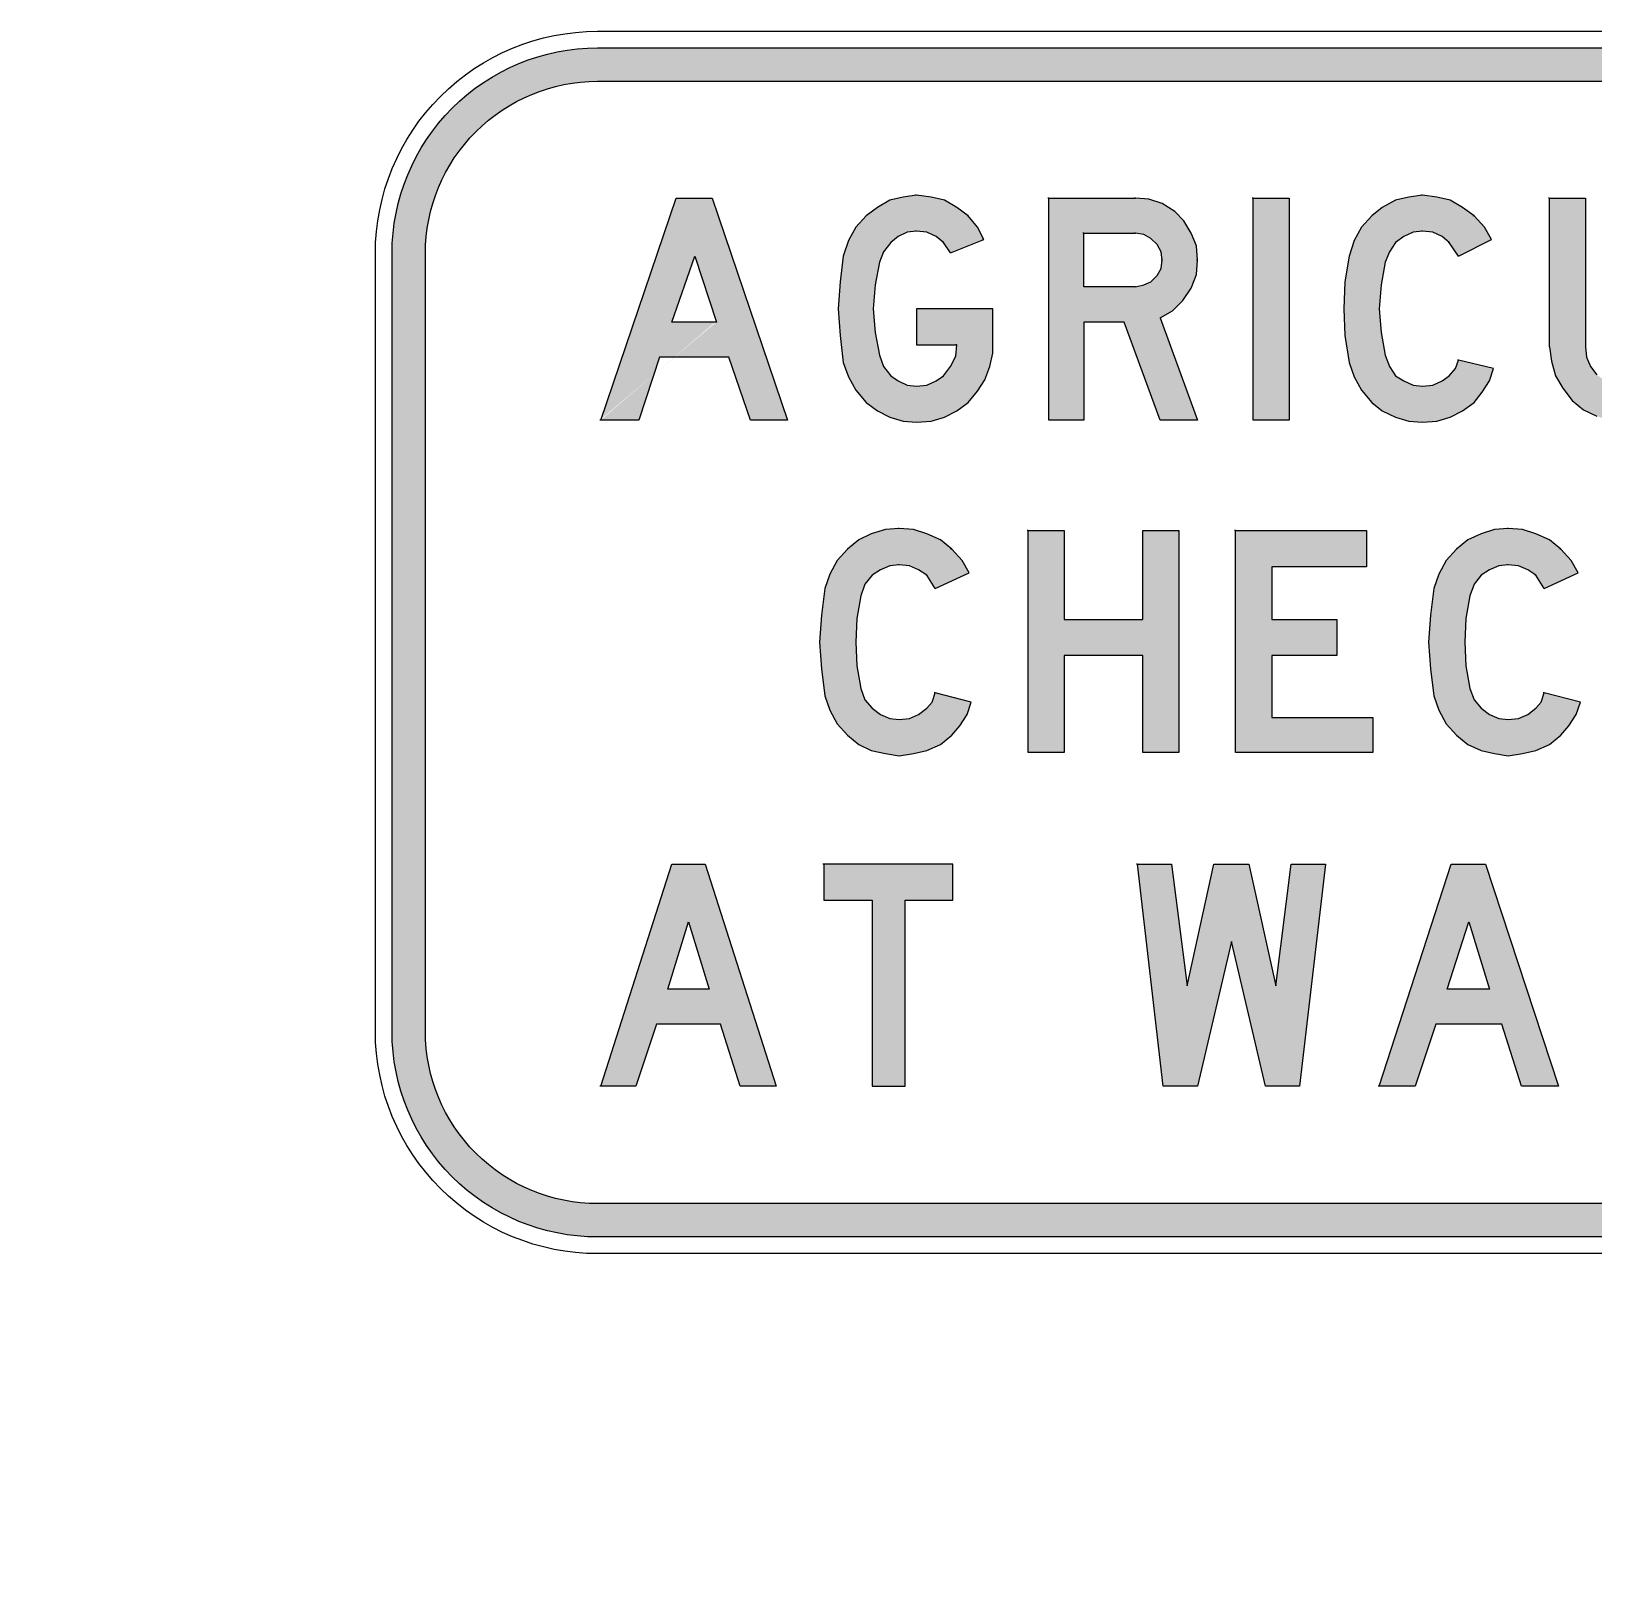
# Model space of a CAD drawing. Extents: x 157 to 297, y 154 to 223.
# Drawn here: x 156.6 to 226.9, y 153.6 to 223.2 of the extents above; entities that cross this region are included whole.
import ezdxf

# ---------------------------------------------------------------- set-up
doc = ezdxf.new("R2010")
doc.units = 0
doc.header["$MEASUREMENT"] = 0
doc.linetypes.add('CENTERX2', pattern=[101.6, 63.5, -12.7, 12.7, -12.7])
doc.layers.get('0').update_dxf_attribs({"linetype": 'CONTINUOUS'})
doc.layers.add('L35', color=3, linetype='CONTINUOUS')
doc.layers.add('T25', color=1, linetype='CONTINUOUS')

msp = doc.modelspace()

# ---------------------------------------------------------------- hatches: boundary and pattern name
at = {"layer": 'T25', "linetype": 'CENTERX2'}
h = msp.add_hatch(color=256, dxfattribs=at)
edge = h.paths.add_edge_path()
edge.add_line((172.787, 178.159), (172.787, 213.159))
edge.add_arc((182.037, 213.159), 9.25, 90, 180, ccw=False)
edge.add_line((182.037, 222.409), (287.037, 222.409))
edge.add_arc((287.037, 213.159), 9.25, 0, 90, ccw=False)
edge.add_line((296.287, 213.159), (296.287, 178.159))
edge.add_arc((287.037, 178.159), 9.25, -90, 0, ccw=False)
edge.add_line((287.037, 168.909), (182.037, 168.909))
edge.add_arc((182.037, 178.159), 9.25, 180, 270, ccw=False)
edge = h.paths.add_edge_path(flags=16)
edge.add_line((174.287, 178.159), (174.287, 213.159))
edge.add_arc((182.037, 213.159), 7.75, 90, 180, ccw=False)
edge.add_line((182.037, 220.909), (287.037, 220.909))
edge.add_arc((287.037, 213.159), 7.75, 0, 90, ccw=False)
edge.add_line((294.787, 213.159), (294.787, 178.159))
edge.add_arc((287.037, 178.159), 7.75, -90, 0, ccw=False)
edge.add_line((287.037, 170.409), (182.037, 170.409))
edge.add_arc((182.037, 178.159), 7.75, 180, 270, ccw=False)
h = msp.add_hatch(color=256, dxfattribs=at)
h.paths.add_polyline_path([(186.406, 213.047), (187.382, 210.074), (185.384, 210.074)], flags=16)
h.paths.add_polyline_path([(183.898, 205.661), (182.179, 205.661), (185.57, 215.648), (187.196, 215.648), (190.587, 205.661), (188.915, 205.661), (187.939, 208.494), (184.827, 208.494)])
edge = h.paths.add_edge_path()
edge.add_line((187.382, 210.074), (187.335, 210.074))
edge.add_line((182.179, 205.661), (182.133, 205.661))
h.paths.add_polyline_path([(156.55, 207.179), (156.55, 214.139), (161.05, 214.139), (161.05, 207.179)], flags=9)
h.paths.add_polyline_path([(175.725, 158.122), (178.425, 158.122), (178.425, 153.622), (175.725, 153.622)], flags=9)
msp.add_hatch(color=256, dxfattribs=at).paths.add_polyline_path([(194.535, 209.609), (194.442, 210.677), (194.535, 211.746), (194.721, 212.768), (194.907, 213.232), (195.232, 213.65), (195.557, 213.929), (195.975, 214.115), (196.394, 214.161), (196.858, 214.115), (197.276, 213.929), (197.601, 213.65), (197.926, 213.186), (199.413, 213.79), (199.134, 214.347), (198.716, 214.858), (198.205, 215.23), (197.648, 215.555), (197.044, 215.694), (196.394, 215.787), (195.79, 215.694), (195.186, 215.555), (194.628, 215.23), (194.117, 214.858), (193.653, 214.347), (193.328, 213.743), (193.095, 213.047), (192.956, 211.885), (192.863, 210.677), (192.956, 209.47), (193.095, 208.262), (193.328, 207.612), (193.653, 207.008), (194.117, 206.45), (194.628, 206.079), (195.186, 205.8), (195.79, 205.614), (196.394, 205.568), (197.044, 205.614), (197.648, 205.8), (198.205, 206.079), (198.716, 206.45), (199.134, 206.961), (199.459, 207.472), (199.692, 208.076), (199.831, 208.68), (199.831, 210.677), (196.394, 210.677), (196.394, 209.052), (198.205, 209.052), (198.159, 208.541), (197.926, 208.076), (197.601, 207.658), (197.276, 207.426), (196.858, 207.24), (196.394, 207.194), (195.975, 207.24), (195.557, 207.426), (195.232, 207.658), (194.907, 208.076), (194.721, 208.587)])
h = msp.add_hatch(color=256, dxfattribs=at)
h.paths.add_polyline_path([(208.378, 211.049), (208.75, 211.607), (208.982, 212.21), (209.029, 212.861), (208.982, 213.511), (208.75, 214.069), (208.425, 214.626), (208.007, 215.044), (207.449, 215.416), (206.845, 215.601), (206.241, 215.648), (206.195, 215.648), (202.339, 215.648), (202.339, 205.661), (203.919, 205.661), (203.919, 210.074), (205.731, 210.074), (207.356, 205.661), (209.029, 205.661), (207.356, 210.259), (207.914, 210.585)])
h.paths.add_polyline_path([(203.919, 211.653), (203.919, 214.069), (206.241, 214.069), (206.613, 214.022), (206.938, 213.836), (207.217, 213.558), (207.403, 213.232), (207.449, 212.861), (207.403, 212.489), (207.217, 212.164), (206.938, 211.885), (206.613, 211.746), (206.241, 211.653)], flags=16)
h = msp.add_hatch(color=256, dxfattribs=at)
h.paths.add_polyline_path([(213.163, 215.648), (211.537, 215.648), (211.537, 205.661), (213.163, 205.661)])
h.paths.add_polyline_path([(217.297, 211.746), (217.483, 212.768), (217.669, 213.232), (217.948, 213.65), (218.319, 213.929), (218.737, 214.115), (219.155, 214.161), (219.62, 214.115), (220.038, 213.929), (220.363, 213.65), (220.781, 213.047), (222.268, 213.79), (221.943, 214.347), (221.478, 214.858), (220.967, 215.23), (220.41, 215.555), (219.806, 215.694), (219.155, 215.787), (218.551, 215.694), (217.948, 215.555), (217.344, 215.23), (216.879, 214.858), (216.415, 214.347), (216.089, 213.743), (215.857, 213.047), (215.671, 211.885), (215.625, 210.677), (215.671, 209.47), (215.857, 208.262), (216.089, 207.612), (216.415, 207.008), (216.879, 206.45), (217.344, 206.079), (217.948, 205.8), (218.551, 205.614), (219.155, 205.568), (219.806, 205.614), (220.41, 205.8), (220.967, 206.079), (221.478, 206.45), (221.85, 206.915), (222.175, 207.426), (222.361, 207.983), (220.781, 208.355), (220.642, 207.983), (220.363, 207.658), (220.038, 207.426), (219.62, 207.24), (219.155, 207.194), (218.737, 207.24), (218.319, 207.426), (217.948, 207.658), (217.669, 208.076), (217.483, 208.587), (217.297, 209.609), (217.204, 210.677)])
h.paths.add_polyline_path([(226.495, 215.648), (224.869, 215.648), (224.869, 208.959), (224.962, 208.308), (225.148, 207.658), (225.473, 207.101), (225.891, 206.543), (226.402, 206.125), (227.006, 205.846), (227.61, 205.614), (228.307, 205.568), (228.957, 205.614), (229.607, 205.846), (230.211, 206.125), (230.722, 206.543), (231.14, 207.101), (231.465, 207.658), (231.651, 208.308), (231.698, 208.959), (231.698, 215.648), (230.118, 215.648), (230.118, 208.959), (230.025, 208.494), (229.84, 208.076), (229.561, 207.705), (229.189, 207.426), (228.771, 207.24), (228.307, 207.194), (227.842, 207.24), (227.378, 207.426), (227.006, 207.705), (226.727, 208.076), (226.541, 208.494), (226.495, 208.959)])
h = msp.add_hatch(color=256, dxfattribs=at)
h.paths.add_polyline_path([(193.699, 196.742), (193.885, 197.764), (194.071, 198.275), (194.396, 198.693), (194.768, 198.925), (195.186, 199.111), (195.604, 199.157), (196.068, 199.111), (196.486, 198.925), (196.858, 198.693), (197.23, 198.089), (198.763, 198.786), (198.437, 199.343), (197.973, 199.854), (197.462, 200.272), (196.858, 200.551), (196.254, 200.737), (195.604, 200.783), (195, 200.737), (194.35, 200.551), (193.792, 200.272), (193.281, 199.854), (192.817, 199.343), (192.491, 198.739), (192.259, 198.089), (192.12, 196.881), (192.027, 195.673), (192.12, 194.465), (192.259, 193.258), (192.491, 192.607), (192.817, 192.003), (193.281, 191.492), (193.792, 191.074), (194.35, 190.796), (195, 190.656), (195.604, 190.563), (196.254, 190.656), (196.858, 190.796), (197.462, 191.074), (197.973, 191.492), (198.345, 191.911), (198.67, 192.422), (198.856, 192.979), (197.23, 193.397), (197.09, 192.979), (196.858, 192.7), (196.486, 192.422), (196.068, 192.236), (195.604, 192.189), (195.186, 192.236), (194.768, 192.422), (194.396, 192.7), (194.071, 193.072), (193.885, 193.583), (193.699, 194.605), (193.653, 195.673)])
h.paths.add_polyline_path([(208.193, 200.69), (206.567, 200.69), (206.567, 196.695), (203.036, 196.695), (203.036, 200.69), (201.41, 200.69), (201.41, 190.703), (203.036, 190.703), (203.036, 195.069), (206.567, 195.069), (206.567, 190.703), (208.193, 190.703)])
h.paths.add_polyline_path([(215.3, 196.695), (212.373, 196.695), (212.373, 199.064), (216.647, 199.064), (216.647, 200.69), (210.747, 200.69), (210.747, 190.703), (216.926, 190.703), (216.926, 192.282), (212.373, 192.282), (212.373, 195.069), (215.3, 195.069)])
h.paths.add_polyline_path([(221.106, 196.742), (221.292, 197.764), (221.478, 198.275), (221.803, 198.693), (222.175, 198.925), (222.593, 199.111), (223.011, 199.157), (223.475, 199.111), (223.894, 198.925), (224.265, 198.693), (224.637, 198.089), (226.17, 198.786), (225.845, 199.343), (225.38, 199.854), (224.869, 200.272), (224.265, 200.551), (223.661, 200.737), (223.011, 200.783), (222.407, 200.737), (221.803, 200.551), (221.199, 200.272), (220.688, 199.854), (220.224, 199.343), (219.899, 198.739), (219.666, 198.089), (219.527, 196.881), (219.434, 195.673), (219.527, 194.465), (219.666, 193.258), (219.899, 192.607), (220.224, 192.003), (220.688, 191.492), (221.199, 191.074), (221.803, 190.796), (222.407, 190.656), (223.011, 190.563), (223.661, 190.656), (224.265, 190.796), (224.869, 191.074), (225.38, 191.492), (225.752, 191.911), (226.077, 192.422), (226.263, 192.979), (224.637, 193.397), (224.497, 192.979), (224.265, 192.7), (223.894, 192.422), (223.475, 192.236), (223.011, 192.189), (222.593, 192.236), (222.175, 192.422), (221.803, 192.7), (221.478, 193.072), (221.292, 193.583), (221.106, 194.605), (221.06, 195.673)])
h.paths.add_polyline_path([(232.487, 196.695), (235.507, 200.69), (233.509, 200.69), (230.443, 196.695), (230.443, 200.69), (228.818, 200.69), (228.818, 190.703), (230.443, 190.703), (230.443, 193.862), (231.465, 195.255), (234.02, 190.703), (235.832, 190.703)])
h.paths.add_polyline_path([(244.565, 196.138), (244.89, 196.649), (245.076, 197.253), (245.169, 197.857), (245.076, 198.507), (244.89, 199.111), (244.565, 199.622), (244.101, 200.086), (243.543, 200.411), (242.939, 200.597), (242.335, 200.69), (242.289, 200.69), (238.34, 200.69), (238.34, 190.703), (239.966, 190.703), (239.966, 195.069), (242.335, 195.069), (242.939, 195.162), (243.543, 195.348), (244.101, 195.673)])
h.paths.add_polyline_path([(239.966, 196.695), (239.966, 199.064), (242.335, 199.064), (242.707, 199.018), (243.032, 198.832), (243.311, 198.6), (243.497, 198.228), (243.543, 197.857), (243.497, 197.485), (243.311, 197.16), (243.032, 196.881), (242.707, 196.742), (242.335, 196.695)], flags=16)
h = msp.add_hatch(color=256, dxfattribs=at)
h.paths.add_polyline_path([(186.871, 185.686), (185.384, 185.686), (182.179, 175.699), (183.758, 175.699), (184.687, 178.486), (187.567, 178.486), (188.45, 175.699), (190.076, 175.699)])
h.paths.add_polyline_path([(185.198, 180.065), (186.127, 183.085), (187.056, 180.065), (187.01, 180.065)], flags=16)
h.paths.add_polyline_path([(198.019, 185.686), (192.213, 185.686), (192.213, 184.06), (194.396, 184.06), (194.396, 175.699), (195.883, 175.699), (195.883, 184.06), (198.019, 184.06)])
h.paths.add_polyline_path([(210.562, 182.202), (212.095, 175.699), (213.627, 175.699), (214.789, 185.686), (213.256, 185.686), (212.559, 180.204), (211.351, 185.686), (209.772, 185.686), (208.564, 180.204), (207.867, 185.686), (206.334, 185.686), (207.496, 175.699), (209.029, 175.699)])
h.paths.add_polyline_path([(221.989, 185.686), (220.456, 185.686), (217.204, 175.699), (218.83, 175.699), (219.759, 178.486), (222.732, 178.486), (223.615, 175.699), (225.287, 175.699)])
h.paths.add_polyline_path([(220.27, 180.065), (221.246, 183.085), (222.175, 180.065), (222.128, 180.065)], flags=16)

# ---------------------------------------------------------------- linework, layer by layer
at = {"color": 1}
for p, q in [((182.179, 205.661), (185.57, 215.648)), ((185.57, 215.648), (187.196, 215.648)), ((187.196, 215.648), (190.587, 205.661)), ((194.628, 215.23), (194.117, 214.858)), ((195.186, 215.555), (194.628, 215.23)), ((195.79, 215.694), (195.186, 215.555)), ((196.394, 215.787), (195.79, 215.694)), ((196.394, 215.787), (196.347, 215.787)), ((197.044, 215.694), (196.394, 215.787)), ((197.648, 215.555), (197.044, 215.694)), ((198.205, 215.23), (197.648, 215.555)), ((198.716, 214.858), (198.205, 215.23)), ((202.339, 215.648), (202.293, 215.648)), ((202.339, 215.648), (206.241, 215.648)), ((202.339, 205.661), (202.339, 215.648)), ((206.241, 215.648), (206.195, 215.648)), ((206.241, 215.648), (206.195, 215.648)), ((206.845, 215.601), (206.241, 215.648)), ((207.449, 215.416), (206.845, 215.601)), ((208.007, 215.044), (207.449, 215.416)), ((211.537, 215.648), (211.491, 215.648)), ((211.537, 215.648), (213.163, 215.648)), ((211.537, 205.661), (211.537, 215.648)), ((213.163, 215.648), (213.163, 205.661)), ((217.344, 215.23), (216.879, 214.858)), ((217.948, 215.555), (217.344, 215.23)), ((218.551, 215.694), (217.948, 215.555)), ((219.155, 215.787), (218.551, 215.694)), ((219.155, 215.787), (219.109, 215.787)), ((219.806, 215.694), (219.155, 215.787)), ((220.41, 215.555), (219.806, 215.694)), ((220.967, 215.23), (220.41, 215.555)), ((221.478, 214.858), (220.967, 215.23)), ((224.869, 215.648), (224.823, 215.648)), ((224.869, 215.648), (226.495, 215.648)), ((224.869, 208.959), (224.869, 215.648)), ((226.495, 215.648), (226.495, 208.959)), ((194.117, 214.858), (193.653, 214.347)), ((198.716, 214.858), (198.67, 214.858)), ((199.134, 214.347), (198.716, 214.858)), ((208.425, 214.626), (208.007, 215.044)), ((208.75, 214.069), (208.425, 214.626)), ((216.879, 214.858), (216.415, 214.347)), ((221.478, 214.858), (221.432, 214.858)), ((221.943, 214.347), (221.478, 214.858)), ((193.653, 214.347), (193.328, 213.743)), ((195.557, 213.929), (195.232, 213.65)), ((195.975, 214.115), (195.557, 213.929)), ((196.394, 214.161), (195.975, 214.115)), ((196.394, 214.161), (196.347, 214.161)), ((196.858, 214.115), (196.394, 214.161)), ((197.276, 213.929), (196.858, 214.115)), ((197.601, 213.65), (197.276, 213.929)), ((197.926, 213.186), (199.413, 213.79)), ((199.413, 213.79), (199.134, 214.347)), ((199.413, 213.79), (199.366, 213.79)), ((203.919, 214.069), (203.872, 214.069)), ((203.919, 214.069), (206.241, 214.069)), ((203.919, 211.653), (203.919, 214.069)), ((206.241, 214.069), (206.195, 214.069)), ((206.241, 214.069), (206.195, 214.069)), ((206.613, 214.022), (206.241, 214.069)), ((206.938, 213.836), (206.613, 214.022)), ((207.217, 213.558), (206.938, 213.836)), ((208.982, 213.511), (208.75, 214.069)), ((216.415, 214.347), (216.089, 213.743)), ((218.319, 213.929), (217.948, 213.65)), ((218.737, 214.115), (218.319, 213.929)), ((219.155, 214.161), (218.737, 214.115)), ((219.155, 214.161), (219.109, 214.161)), ((219.62, 214.115), (219.155, 214.161)), ((220.038, 213.929), (219.62, 214.115)), ((220.363, 213.65), (220.038, 213.929)), ((220.781, 213.047), (222.268, 213.79)), ((222.268, 213.79), (221.943, 214.347)), ((222.268, 213.79), (222.221, 213.79)), ((193.328, 213.743), (193.095, 213.047)), ((194.907, 213.232), (194.721, 212.768)), ((195.232, 213.65), (194.907, 213.232)), ((197.601, 213.65), (197.555, 213.65)), ((197.926, 213.186), (197.601, 213.65)), ((207.403, 213.232), (207.217, 213.558)), ((207.449, 212.861), (207.403, 213.232)), ((209.029, 212.861), (208.982, 213.511)), ((216.089, 213.743), (215.857, 213.047)), ((217.669, 213.232), (217.483, 212.768)), ((217.948, 213.65), (217.669, 213.232)), ((220.363, 213.65), (220.317, 213.65)), ((220.781, 213.047), (220.363, 213.65)), ((185.384, 210.074), (186.406, 213.047)), ((186.406, 213.047), (187.382, 210.074)), ((193.095, 213.047), (192.956, 211.885)), ((194.721, 212.768), (194.535, 211.746)), ((207.217, 212.164), (207.403, 212.489)), ((207.403, 212.489), (207.449, 212.861)), ((207.449, 212.861), (207.403, 212.861)), ((208.982, 212.21), (209.029, 212.861)), ((209.029, 212.861), (208.982, 212.861)), ((215.857, 213.047), (215.671, 211.885)), ((217.483, 212.768), (217.297, 211.746)), ((192.956, 211.885), (192.863, 210.677)), ((194.535, 211.746), (194.442, 210.677)), ((206.241, 211.653), (203.919, 211.653)), ((206.241, 211.653), (206.613, 211.746)), ((206.613, 211.746), (206.938, 211.885)), ((206.938, 211.885), (207.217, 212.164)), ((208.75, 211.607), (208.982, 212.21)), ((215.671, 211.885), (215.625, 210.677)), ((217.297, 211.746), (217.204, 210.677)), ((207.914, 210.585), (208.378, 211.049)), ((208.378, 211.049), (208.75, 211.607)), ((192.863, 210.677), (192.956, 209.47)), ((194.442, 210.677), (194.535, 209.609)), ((199.831, 210.677), (196.394, 210.677)), ((196.394, 210.677), (196.394, 209.052)), ((199.831, 208.68), (199.831, 210.677)), ((207.356, 210.259), (207.914, 210.585)), ((207.356, 210.259), (209.029, 205.661)), ((215.625, 210.677), (215.671, 209.47)), ((217.204, 210.677), (217.297, 209.609)), ((187.382, 210.074), (185.384, 210.074)), ((187.382, 210.074), (187.335, 210.074)), ((194.535, 209.609), (194.721, 208.587)), ((205.731, 210.074), (203.919, 210.074)), ((203.919, 210.074), (203.919, 205.661)), ((207.356, 205.661), (205.731, 210.074)), ((217.297, 209.609), (217.483, 208.587)), ((192.956, 209.47), (193.095, 208.262)), ((196.394, 209.052), (198.205, 209.052)), ((198.159, 208.541), (198.205, 209.052)), ((198.205, 209.052), (198.159, 209.052)), ((198.205, 209.052), (198.159, 209.052)), ((215.671, 209.47), (215.857, 208.262)), ((224.869, 208.959), (224.962, 208.308)), ((226.495, 208.959), (226.541, 208.494)), ((184.827, 208.494), (183.898, 205.661)), ((187.939, 208.494), (184.827, 208.494)), ((188.915, 205.661), (187.939, 208.494)), ((193.095, 208.262), (193.328, 207.612)), ((194.721, 208.587), (194.907, 208.076)), ((197.926, 208.076), (198.159, 208.541)), ((199.692, 208.076), (199.831, 208.68)), ((215.857, 208.262), (216.089, 207.612)), ((217.483, 208.587), (217.669, 208.076)), ((220.642, 207.983), (220.781, 208.355)), ((220.781, 208.355), (220.735, 208.355)), ((220.781, 208.355), (220.735, 208.355)), ((222.361, 207.983), (220.781, 208.355)), ((224.962, 208.308), (225.148, 207.658)), ((226.541, 208.494), (226.727, 208.076)), ((193.328, 207.612), (193.653, 207.008)), ((194.907, 208.076), (195.232, 207.658)), ((195.232, 207.658), (195.557, 207.426)), ((197.276, 207.426), (197.601, 207.658)), ((197.601, 207.658), (197.926, 208.076)), ((199.134, 206.961), (199.459, 207.472)), ((199.459, 207.472), (199.692, 208.076)), ((216.089, 207.612), (216.415, 207.008)), ((217.669, 208.076), (217.948, 207.658)), ((217.948, 207.658), (218.319, 207.426)), ((220.038, 207.426), (220.363, 207.658)), ((220.363, 207.658), (220.642, 207.983)), ((222.175, 207.426), (222.361, 207.983)), ((225.148, 207.658), (225.473, 207.101)), ((226.727, 208.076), (227.006, 207.705)), ((193.653, 207.008), (194.117, 206.45)), ((195.557, 207.426), (195.975, 207.24)), ((195.975, 207.24), (196.394, 207.194)), ((196.394, 207.194), (196.858, 207.24)), ((196.858, 207.24), (197.276, 207.426)), ((198.716, 206.45), (199.134, 206.961)), ((216.415, 207.008), (216.879, 206.45)), ((218.319, 207.426), (218.737, 207.24)), ((218.737, 207.24), (219.155, 207.194)), ((219.155, 207.194), (219.62, 207.24)), ((219.62, 207.24), (220.038, 207.426)), ((221.478, 206.45), (221.85, 206.915)), ((221.85, 206.915), (222.175, 207.426)), ((225.473, 207.101), (225.891, 206.543)), ((194.117, 206.45), (194.628, 206.079)), ((194.628, 206.079), (195.186, 205.8)), ((197.648, 205.8), (198.205, 206.079)), ((198.205, 206.079), (198.716, 206.45)), ((216.879, 206.45), (217.344, 206.079)), ((217.344, 206.079), (217.948, 205.8)), ((220.41, 205.8), (220.967, 206.079)), ((220.967, 206.079), (221.478, 206.45)), ((225.891, 206.543), (226.402, 206.125)), ((226.402, 206.125), (227.006, 205.846)), ((182.179, 205.661), (182.133, 205.661)), ((183.898, 205.661), (182.179, 205.661)), ((190.587, 205.661), (188.915, 205.661)), ((195.186, 205.8), (195.79, 205.614)), ((195.79, 205.614), (196.394, 205.568)), ((196.394, 205.568), (197.044, 205.614)), ((197.044, 205.614), (197.648, 205.8)), ((203.919, 205.661), (202.339, 205.661)), ((209.029, 205.661), (207.356, 205.661)), ((213.163, 205.661), (211.537, 205.661)), ((217.948, 205.8), (218.551, 205.614)), ((218.551, 205.614), (219.155, 205.568)), ((219.155, 205.568), (219.806, 205.614)), ((219.806, 205.614), (220.41, 205.8)), ((194.35, 200.551), (193.792, 200.272)), ((195, 200.737), (194.35, 200.551)), ((195.604, 200.783), (195, 200.737)), ((195.604, 200.783), (195.557, 200.783)), ((196.254, 200.737), (195.604, 200.783)), ((196.858, 200.551), (196.254, 200.737)), ((197.462, 200.272), (196.858, 200.551)), ((201.41, 200.69), (201.364, 200.69)), ((201.41, 200.69), (203.036, 200.69)), ((201.41, 190.703), (201.41, 200.69)), ((203.036, 200.69), (203.036, 196.695)), ((206.567, 196.695), (206.567, 200.69)), ((206.567, 200.69), (208.193, 200.69)), ((208.193, 200.69), (208.193, 190.703)), ((210.747, 200.69), (210.701, 200.69)), ((210.747, 200.69), (216.647, 200.69)), ((210.747, 190.703), (210.747, 200.69)), ((216.647, 200.69), (216.647, 199.064)), ((221.803, 200.551), (221.199, 200.272)), ((222.407, 200.737), (221.803, 200.551)), ((223.011, 200.783), (222.407, 200.737)), ((223.011, 200.783), (222.964, 200.783)), ((223.661, 200.737), (223.011, 200.783)), ((224.265, 200.551), (223.661, 200.737)), ((224.869, 200.272), (224.265, 200.551)), ((193.281, 199.854), (192.817, 199.343)), ((193.792, 200.272), (193.281, 199.854)), ((197.973, 199.854), (197.462, 200.272)), ((197.973, 199.854), (197.926, 199.854)), ((198.437, 199.343), (197.973, 199.854)), ((220.688, 199.854), (220.224, 199.343)), ((221.199, 200.272), (220.688, 199.854)), ((225.38, 199.854), (224.869, 200.272)), ((225.38, 199.854), (225.334, 199.854)), ((225.845, 199.343), (225.38, 199.854)), ((192.817, 199.343), (192.491, 198.739)), ((195.186, 199.111), (194.768, 198.925)), ((195.604, 199.157), (195.186, 199.111)), ((195.604, 199.157), (195.557, 199.157)), ((196.068, 199.111), (195.604, 199.157)), ((196.486, 198.925), (196.068, 199.111)), ((198.763, 198.786), (198.437, 199.343)), ((216.647, 199.064), (212.373, 199.064)), ((212.373, 199.064), (212.373, 196.695)), ((220.224, 199.343), (219.899, 198.739)), ((222.593, 199.111), (222.175, 198.925)), ((223.011, 199.157), (222.593, 199.111)), ((223.011, 199.157), (222.964, 199.157)), ((223.475, 199.111), (223.011, 199.157)), ((223.894, 198.925), (223.475, 199.111)), ((226.17, 198.786), (225.845, 199.343)), ((192.491, 198.739), (192.259, 198.089)), ((194.396, 198.693), (194.071, 198.275)), ((194.768, 198.925), (194.396, 198.693)), ((196.858, 198.693), (196.486, 198.925)), ((196.858, 198.693), (196.812, 198.693)), ((197.23, 198.089), (196.858, 198.693)), ((197.23, 198.089), (198.763, 198.786)), ((198.763, 198.786), (198.716, 198.786)), ((219.899, 198.739), (219.666, 198.089)), ((221.803, 198.693), (221.478, 198.275)), ((222.175, 198.925), (221.803, 198.693)), ((224.265, 198.693), (223.894, 198.925)), ((224.265, 198.693), (224.219, 198.693)), ((224.637, 198.089), (224.265, 198.693)), ((224.637, 198.089), (226.17, 198.786)), ((226.17, 198.786), (226.123, 198.786)), ((192.259, 198.089), (192.12, 196.881)), ((193.885, 197.764), (193.699, 196.742)), ((194.071, 198.275), (193.885, 197.764)), ((219.666, 198.089), (219.527, 196.881)), ((221.292, 197.764), (221.106, 196.742)), ((221.478, 198.275), (221.292, 197.764)), ((192.12, 196.881), (192.027, 195.673)), ((193.699, 196.742), (193.653, 195.673)), ((203.036, 196.695), (206.567, 196.695)), ((212.373, 196.695), (215.3, 196.695)), ((215.3, 196.695), (215.3, 195.069)), ((219.527, 196.881), (219.434, 195.673)), ((221.106, 196.742), (221.06, 195.673)), ((192.027, 195.673), (192.12, 194.465)), ((193.653, 195.673), (193.699, 194.605)), ((219.434, 195.673), (219.527, 194.465)), ((221.06, 195.673), (221.106, 194.605)), ((206.567, 195.069), (203.036, 195.069)), ((203.036, 195.069), (203.036, 190.703)), ((206.567, 190.703), (206.567, 195.069)), ((215.3, 195.069), (212.373, 195.069)), ((212.373, 195.069), (212.373, 192.282)), ((192.12, 194.465), (192.259, 193.258)), ((193.699, 194.605), (193.885, 193.583)), ((219.527, 194.465), (219.666, 193.258)), ((221.106, 194.605), (221.292, 193.583)), ((193.885, 193.583), (194.071, 193.072)), ((197.09, 192.979), (197.23, 193.397)), ((197.23, 193.397), (197.183, 193.397)), ((197.23, 193.397), (197.183, 193.397)), ((198.856, 192.979), (197.23, 193.397)), ((221.292, 193.583), (221.478, 193.072)), ((224.497, 192.979), (224.637, 193.397)), ((224.637, 193.397), (224.59, 193.397)), ((224.637, 193.397), (224.59, 193.397)), ((226.263, 192.979), (224.637, 193.397)), ((192.259, 193.258), (192.491, 192.607)), ((194.071, 193.072), (194.396, 192.7)), ((194.396, 192.7), (194.768, 192.422)), ((196.486, 192.422), (196.858, 192.7)), ((196.858, 192.7), (197.09, 192.979)), ((198.67, 192.422), (198.856, 192.979)), ((219.666, 193.258), (219.899, 192.607)), ((221.478, 193.072), (221.803, 192.7)), ((221.803, 192.7), (222.175, 192.422)), ((223.894, 192.422), (224.265, 192.7)), ((224.265, 192.7), (224.497, 192.979)), ((226.077, 192.422), (226.263, 192.979)), ((192.491, 192.607), (192.817, 192.003)), ((192.817, 192.003), (193.281, 191.492)), ((194.768, 192.422), (195.186, 192.236)), ((195.186, 192.236), (195.604, 192.189)), ((195.604, 192.189), (196.068, 192.236)), ((196.068, 192.236), (196.486, 192.422)), ((198.345, 191.911), (198.67, 192.422)), ((212.373, 192.282), (216.926, 192.282)), ((216.926, 192.282), (216.926, 190.703)), ((219.899, 192.607), (220.224, 192.003)), ((220.224, 192.003), (220.688, 191.492)), ((222.175, 192.422), (222.593, 192.236)), ((222.593, 192.236), (223.011, 192.189)), ((223.011, 192.189), (223.475, 192.236)), ((223.475, 192.236), (223.894, 192.422)), ((225.752, 191.911), (226.077, 192.422)), ((193.281, 191.492), (193.792, 191.074)), ((197.462, 191.074), (197.973, 191.492)), ((197.973, 191.492), (198.345, 191.911)), ((220.688, 191.492), (221.199, 191.074)), ((224.869, 191.074), (225.38, 191.492)), ((225.38, 191.492), (225.752, 191.911)), ((193.792, 191.074), (194.35, 190.796)), ((194.35, 190.796), (195, 190.656)), ((195, 190.656), (195.604, 190.563)), ((195.604, 190.563), (196.254, 190.656)), ((196.254, 190.656), (196.858, 190.796)), ((196.858, 190.796), (197.462, 191.074)), ((203.036, 190.703), (201.41, 190.703)), ((208.193, 190.703), (206.567, 190.703)), ((216.926, 190.703), (210.747, 190.703)), ((221.199, 191.074), (221.803, 190.796)), ((221.803, 190.796), (222.407, 190.656)), ((222.407, 190.656), (223.011, 190.563)), ((223.011, 190.563), (223.661, 190.656)), ((223.661, 190.656), (224.265, 190.796)), ((224.265, 190.796), (224.869, 191.074)), ((182.179, 175.699), (185.384, 185.686)), ((185.384, 185.686), (186.871, 185.686)), ((186.871, 185.686), (190.076, 175.699)), ((192.213, 185.686), (192.166, 185.686)), ((192.213, 185.686), (192.213, 184.06)), ((198.019, 185.686), (192.213, 185.686)), ((198.019, 184.06), (198.019, 185.686)), ((206.334, 185.686), (206.288, 185.686)), ((206.334, 185.686), (207.867, 185.686)), ((207.496, 175.699), (206.334, 185.686)), ((207.867, 185.686), (208.564, 180.204)), ((208.564, 180.204), (209.772, 185.686)), ((209.772, 185.686), (211.351, 185.686)), ((211.351, 185.686), (212.559, 180.204)), ((212.559, 180.204), (213.256, 185.686)), ((213.256, 185.686), (214.789, 185.686)), ((214.789, 185.686), (213.627, 175.699)), ((217.204, 175.699), (220.456, 185.686)), ((220.456, 185.686), (221.989, 185.686)), ((221.989, 185.686), (225.287, 175.699)), ((192.213, 184.06), (194.396, 184.06)), ((194.396, 184.06), (194.396, 175.699)), ((195.883, 175.699), (195.883, 184.06)), ((195.883, 184.06), (198.019, 184.06)), ((185.198, 180.065), (186.127, 183.085)), ((186.127, 183.085), (187.056, 180.065)), ((220.27, 180.065), (221.246, 183.085)), ((221.246, 183.085), (222.175, 180.065)), ((210.562, 182.202), (209.029, 175.699)), ((212.095, 175.699), (210.562, 182.202)), ((187.056, 180.065), (185.198, 180.065)), ((187.056, 180.065), (187.01, 180.065)), ((222.175, 180.065), (220.27, 180.065)), ((222.175, 180.065), (222.128, 180.065)), ((184.687, 178.486), (183.758, 175.699)), ((187.567, 178.486), (184.687, 178.486)), ((188.45, 175.699), (187.567, 178.486)), ((219.759, 178.486), (218.83, 175.699)), ((222.732, 178.486), (219.759, 178.486)), ((223.615, 175.699), (222.732, 178.486)), ((182.179, 175.699), (182.133, 175.699)), ((183.758, 175.699), (182.179, 175.699)), ((190.076, 175.699), (188.45, 175.699)), ((194.396, 175.699), (195.883, 175.699)), ((209.029, 175.699), (207.496, 175.699)), ((213.627, 175.699), (212.095, 175.699)), ((217.204, 175.699), (217.158, 175.699)), ((218.83, 175.699), (217.204, 175.699)), ((225.287, 175.699), (223.615, 175.699))]:
    msp.add_line(p, q, dxfattribs=at)
at = {"layer": 'L35'}
for points in [[(172.037, 178.159), (172.037, 213.159, -0.414214), (182.037, 223.159), (287.037, 223.159, -0.414214), (297.037, 213.159), (297.037, 178.159, -0.414214), (287.037, 168.159), (182.037, 168.159, -0.414214)], [(172.787, 178.159), (172.787, 213.159, -0.414214), (182.037, 222.409), (287.037, 222.409, -0.414214), (296.287, 213.159), (296.287, 178.159, -0.414214), (287.037, 168.909), (182.037, 168.909, -0.414214)], [(174.287, 178.159), (174.287, 213.159, -0.414214), (182.037, 220.909), (287.037, 220.909, -0.414214), (294.787, 213.159), (294.787, 178.159, -0.414214), (287.037, 170.409), (182.037, 170.409, -0.414214)]]:
    msp.add_lwpolyline(points, format="xyb", close=True, dxfattribs=at)

doc.saveas('drawing.dxf')
